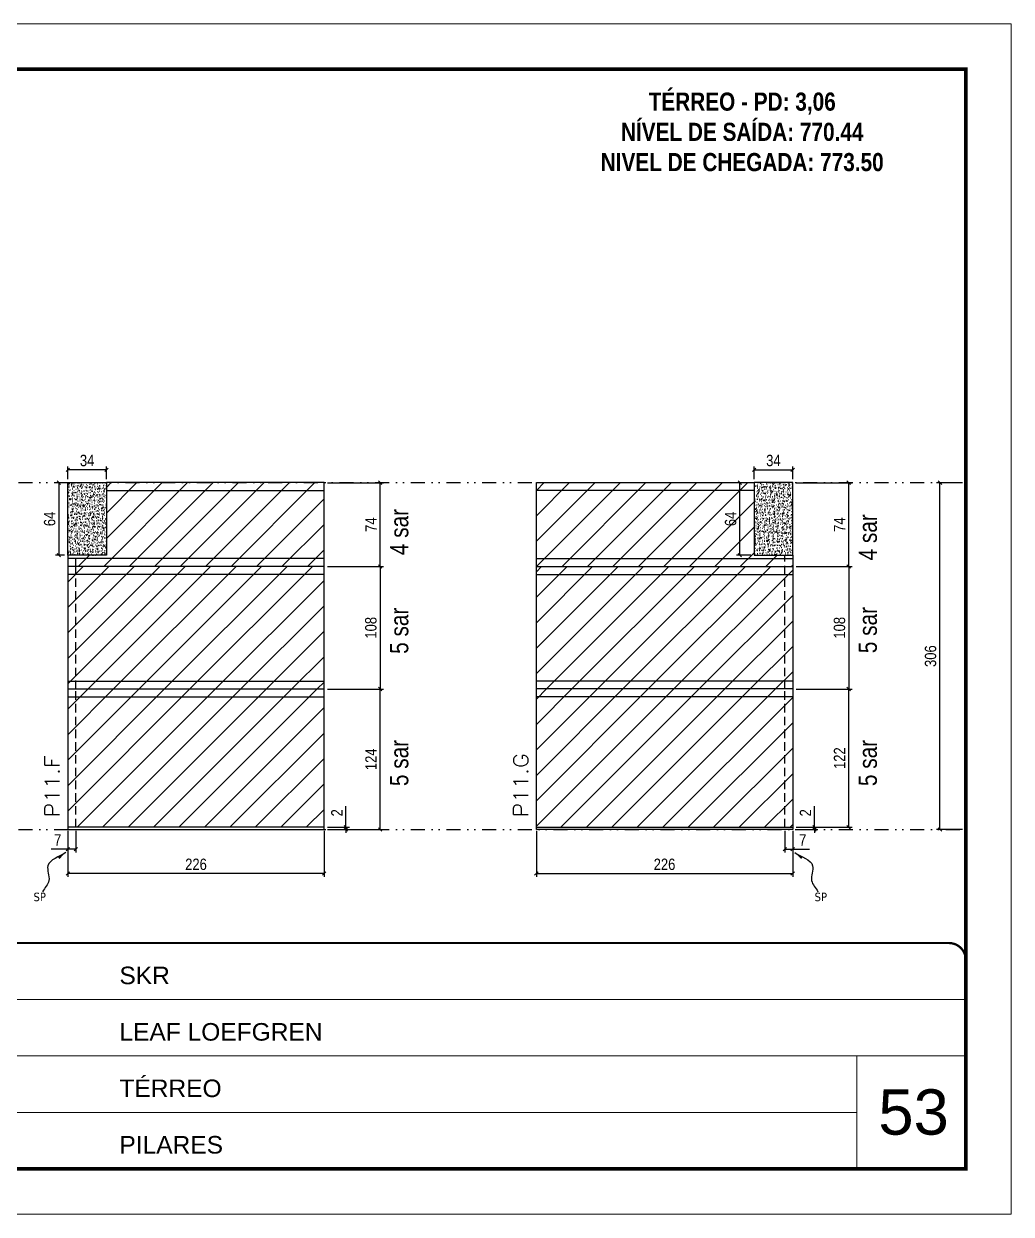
# Model space of a CAD drawing. Extents: x 14400 to 27878, y -21631 to 6985.
# Drawn here: x 15028 to 15898, y -8997 to -7947 of the extents above; entities that cross this region are included whole.
import ezdxf

# ---------------------------------------------------------------- set-up
doc = ezdxf.new("R2010")
doc.units = 0
for name, pattern in [('CONTINUO', [0]), ('DASHED', [0.75, 0.5, -0.25]), ('DIVIDE2', [0.625, 0.25, -0.125, 0, -0.125, 0, -0.125]), ('HIDDEN', [0.375, 0.25, -0.125])]:
    doc.linetypes.add(name, pattern=pattern)
for name, color, linetype, lineweight in [('CARIMBO', 255, 'Continuous', 9), ('Folhas', 255, 'Continuous', 9), ('Hachura', 251, 'Continuous', 9), ('SARRAFO DE PRESSAO', 251, 'DASHED', 9), ('Texto Seção', 7, 'Continuous', 15)]:
    doc.layers.add(name, color=color, linetype=linetype, lineweight=lineweight)
for name, color, linetype in [('COTA', 241, 'Continuous'), ('NOMENCLATURA', 7, 'Continuous'), ('Nível', 160, 'Continuous'), ('Painéis', 200, 'Continuous'), ('SARR_2.2x7', 40, 'Continuous'), ('Sarrafo de Pressão', 42, 'HIDDEN'), ('texto', 7, 'Continuous')]:
    doc.layers.add(name, color=color, linetype=linetype)
doc.styles.add('ARIAL', font='arial.ttf')
doc.styles.add('ARIAL_NARROW', font='ARIALN.TTF', dxfattribs={"height": 0.2})
doc.styles.add('COTA TECNICA', font='techl___.ttf', dxfattribs={"height": 10})
doc.styles.add('COTA TECNICA-50', font='techl___.ttf', dxfattribs={"height": 10})
doc.styles.add('REGUA-120', font='ROMANS.shx', dxfattribs={"height": 15})
doc.styles.add('ROMANC', font='techb___.ttf', dxfattribs={"height": 2.5})
doc.styles.get("Standard").update_dxf_attribs({"font": 'arial.ttf'})
doc.dimstyles.new('COTA PAINEL-50', dxfattribs={"dimtxt": 10, "dimasz": 3, "dimexe": 3, "dimexo": 3, "dimgap": 3, "dimtad": 1, "dimdec": 1, "dimzin": 12, "dimdsep": 46, "dimtxsty": 'COTA TECNICA-50', "dimblk1": 'OBLIQUE', "dimblk2": 'OBLIQUE', "dimsah": 1, "dimcen": 0.9, "dimclrd": 4, "dimclre": 4, "dimclrt": 240, "dimadec": 1, "dimazin": 3, "dimtfac": 1, "dimtdec": 1, "dimtmove": 0, "dimatfit": 3, "dimfxl": 1, "dimtolj": 1, "dimtzin": 12, "dimarcsym": 0})
doc.dimstyles.new('PAINEL', dxfattribs={"dimtxt": 10, "dimasz": 3, "dimexe": 3, "dimexo": 3, "dimgap": 3, "dimtad": 1, "dimdec": 1, "dimzin": 12, "dimdsep": 46, "dimtxsty": 'COTA TECNICA', "dimblk1": 'OBLIQUE', "dimblk2": 'OBLIQUE', "dimsah": 1, "dimcen": 0.9, "dimclrd": 4, "dimclre": 4, "dimclrt": 240, "dimadec": 1, "dimazin": 3, "dimtfac": 1, "dimtdec": 1, "dimtmove": 0, "dimatfit": 3, "dimfxl": 1, "dimtolj": 1, "dimtzin": 12, "dimarcsym": 0})
doc.dimstyles.get("Standard").update_dxf_attribs({"dimtxt": 0.18, "dimasz": 0.18, "dimexe": 0.18, "dimexo": 0.0625, "dimgap": 0.09, "dimtad": 0, "dimtih": 1, "dimtoh": 1, "dimdec": 4, "dimzin": 0, "dimdsep": 46, "dimtxsty": 'Standard', "dimcen": 0.09, "dimadec": 0, "dimazin": 0, "dimtfac": 1, "dimtdec": 4, "dimtofl": 0, "dimtmove": 0, "dimatfit": 3, "dimfxl": 1, "dimtolj": 1, "dimtzin": 0, "dimarcsym": 0})
pattern_1 = [(45, (0, -18), (-11.22532, 11.22532), [])]

# ---------------------------------------------------------------- blocks, each defined once
blk = doc.blocks.new('9999999999')
at = {"color": 30, "linetype": 'CONTINUO'}
for p, q in [((98564.6, 34379.6), (99584, 34379.6)), ((98564.6, 34329.8), (99488, 34329.8)), ((99584, 34329.8), (99488, 34329.8)), ((99488, 34329.8), (99488, 34230.2)), ((98564.6, 34280), (99488, 34280))]:
    blk.add_line(p, q, dxfattribs=at)
at = {"color": 30, "linetype": 'CONTINUO', "const_width": 2}
blk.add_lwpolyline([(99584, 34230.2), (99584, 34414.4, 0.414214), (99569, 34429.4), (98229, 34429.4, 0.414214), (98214, 34414.4), (98214, 34245.2, 0.414214), (98229, 34230.2), (99584, 34230.2)], format="xyb", dxfattribs=at)
at = {"layer": 'Folhas'}
blk.add_lwpolyline([(98139, 34190.2), (99624, 34190.2), (99624, 35240.2), (98139, 35240.2)], close=True, dxfattribs=at)
at = {"layer": 'Folhas', "color": 30, "const_width": 3}
blk.add_lwpolyline([(98214, 34230.2), (99584, 34230.2), (99584, 35200.2), (98214, 35200.2)], close=True, dxfattribs=at)
at = {"color": 7, "linetype": 'Continuous', "ltscale": 5, "style": 'ARIAL'}
for s, height, p in [('SKR', 15.48, (98837.7, 34393.1)), ('LEAF LOEFGREN', 15.483, (98837.7, 34343.3)), ('TÉRREO', 15.48, (98837.7, 34293.5)), ('PILARES', 15.48, (98837.7, 34243.7))]:
    blk.add_text(s, height=height, dxfattribs=at).set_placement(p)
blk = doc.blocks.new('_Oblique')
at = {"color": 0, "linetype": 'ByBlock', "lineweight": -2}
blk.add_line((-0.5, -0.5), (0.5, 0.5), dxfattribs=at)
blk = doc.blocks.new('*D1557')
at = {"layer": 'COTA', "color": 4, "lineweight": -2, "transparency": 16777216}
for p, q in [((15066.7, -8658.5), (15066.7, -8699.3)), ((15292.7, -8658.5), (15292.7, -8699.3)), ((15292.7, -8696.3), (15066.7, -8696.3))]:
    blk.add_line(p, q, dxfattribs=at)
at = {"layer": 'Defpoints', "color": 0, "transparency": 16777216}
for p in [(15066.7, -8655.5), (15292.7, -8655.5), (15066.7, -8696.3)]:
    blk.add_point(p, dxfattribs=at)
at = {"layer": 'COTA', "color": 4, "lineweight": -2, "transparency": 16777216, "xscale": 3, "yscale": 3, "zscale": 3, "rotation": 180}
blk.add_blockref('_Oblique', (15066.7, -8696.3), dxfattribs=at)
at = {"layer": 'COTA', "color": 4, "lineweight": -2, "transparency": 16777216, "xscale": 3, "yscale": 3, "zscale": 3}
blk.add_blockref('_Oblique', (15292.7, -8696.3), dxfattribs=at)
at = {"layer": 'COTA', "color": 240, "transparency": 16777216, "insert": (15179.7, -8688.2), "char_height": 10, "attachment_point": 5, "style": 'COTA TECNICA'}
blk.add_mtext('\\A1;226', dxfattribs=at)
blk = doc.blocks.new('*D1558')
at = {"layer": 'COTA', "color": 4, "lineweight": -2, "transparency": 16777216}
for p, q in [((15066.7, -8660.5), (15066.7, -8677.7)), ((15073.7, -8658.5), (15073.7, -8677.7)), ((15066.7, -8674.7), (15051.9, -8674.7)), ((15073.7, -8674.7), (15066.7, -8674.7))]:
    blk.add_line(p, q, dxfattribs=at)
at = {"layer": 'Defpoints', "color": 0, "transparency": 16777216}
for p in [(15066.7, -8657.5), (15073.7, -8655.5), (15066.7, -8674.7)]:
    blk.add_point(p, dxfattribs=at)
at = {"layer": 'COTA', "color": 4, "lineweight": -2, "transparency": 16777216, "xscale": 3, "yscale": 3, "zscale": 3, "rotation": 180}
blk.add_blockref('_Oblique', (15066.7, -8674.7), dxfattribs=at)
at = {"layer": 'COTA', "color": 4, "lineweight": -2, "transparency": 16777216, "xscale": 3, "yscale": 3, "zscale": 3}
blk.add_blockref('_Oblique', (15073.7, -8674.7), dxfattribs=at)
at = {"layer": 'COTA', "color": 240, "transparency": 16777216, "insert": (15057.8, -8666.6), "char_height": 10, "attachment_point": 5, "style": 'COTA TECNICA-50'}
blk.add_mtext('\\A1;7', dxfattribs=at)
blk = doc.blocks.new('*D1559')
at = {"layer": 'COTA', "color": 4, "lineweight": -2, "transparency": 16777216}
for p, q in [((15311.9, -8655.5), (15311.9, -8636.7)), ((15295.7, -8655.5), (15314.9, -8655.5)), ((15295.7, -8657.5), (15314.9, -8657.5)), ((15311.9, -8657.5), (15311.9, -8655.5)), ((15311.9, -8657.5), (15311.9, -8660.5))]:
    blk.add_line(p, q, dxfattribs=at)
at = {"layer": 'Defpoints', "color": 0, "transparency": 16777216}
for p in [(15292.7, -8655.5), (15292.7, -8657.5), (15311.9, -8657.5)]:
    blk.add_point(p, dxfattribs=at)
at = {"layer": 'COTA', "color": 4, "lineweight": -2, "transparency": 16777216, "xscale": 3, "yscale": 3, "zscale": 3}
for p, rotation in [((15311.9, -8655.5), 270), ((15311.9, -8657.5), 90)]:
    blk.add_blockref('_Oblique', p, dxfattribs=dict(at, rotation=rotation))
at = {"layer": 'COTA', "color": 240, "transparency": 16777216, "insert": (15303.9, -8642.7), "char_height": 10, "attachment_point": 5, "rotation": 90, "style": 'COTA TECNICA-50'}
blk.add_mtext('\\A1;2', dxfattribs=at)
blk = doc.blocks.new('*D1539')
at = {"layer": 'COTA', "color": 4, "linetype": 'ByBlock', "lineweight": -2, "transparency": 16777216}
for p, q in [((15295.7, -8533.5), (15345, -8533.5)), ((15342, -8657.5), (15342, -8533.5)), ((15295.7, -8657.5), (15345, -8657.5))]:
    blk.add_line(p, q, dxfattribs=at)
at = {"layer": 'Defpoints', "color": 0, "linetype": 'ByBlock', "transparency": 16777216}
for p in [(15292.7, -8533.5), (15342, -8533.5), (15292.7, -8657.5)]:
    blk.add_point(p, dxfattribs=at)
at = {"layer": 'COTA', "color": 4, "linetype": 'ByBlock', "lineweight": -2, "transparency": 16777216, "xscale": 3, "yscale": 3, "zscale": 3}
for p, rotation in [((15342, -8533.5), 90), ((15342, -8657.5), 270)]:
    blk.add_blockref('_Oblique', p, dxfattribs=dict(at, rotation=rotation))
at = {"layer": 'COTA', "color": 240, "linetype": 'ByBlock', "transparency": 16777216, "insert": (15334, -8595.5), "char_height": 10, "attachment_point": 5, "rotation": 90, "style": 'COTA TECNICA'}
blk.add_mtext('\\A1;124', dxfattribs=at)
blk = doc.blocks.new('*D1540')
at = {"layer": 'COTA', "color": 4, "linetype": 'ByBlock', "lineweight": -2, "transparency": 16777216}
for p, q in [((15295.7, -8533.5), (15345, -8533.5)), ((15342, -8657.5), (15342, -8533.5)), ((15295.7, -8657.5), (15345, -8657.5))]:
    blk.add_line(p, q, dxfattribs=at)
at = {"layer": 'Defpoints', "color": 0, "linetype": 'ByBlock', "transparency": 16777216}
for p in [(15292.7, -8533.5), (15342, -8533.5), (15292.7, -8657.5)]:
    blk.add_point(p, dxfattribs=at)
at = {"layer": 'COTA', "color": 4, "linetype": 'ByBlock', "lineweight": -2, "transparency": 16777216, "xscale": 3, "yscale": 3, "zscale": 3}
for p, rotation in [((15342, -8533.5), 90), ((15342, -8657.5), 270)]:
    blk.add_blockref('_Oblique', p, dxfattribs=dict(at, rotation=rotation))
at = {"layer": 'COTA', "color": 240, "linetype": 'ByBlock', "transparency": 16777216, "insert": (15334, -8595.5), "char_height": 10, "attachment_point": 5, "rotation": 90, "style": 'COTA TECNICA'}
blk.add_mtext('\\A1;124', dxfattribs=at)
blk = doc.blocks.new('*D1549')
at = {"layer": 'COTA', "color": 4, "lineweight": -2, "transparency": 16777216}
for p, q in [((15063.7, -8351.5), (15055.8, -8351.5)), ((15058.8, -8351.5), (15058.8, -8415.5)), ((15063.7, -8415.5), (15055.8, -8415.5))]:
    blk.add_line(p, q, dxfattribs=at)
at = {"layer": 'Defpoints', "color": 0, "transparency": 16777216}
for p in [(15066.7, -8351.5), (15058.8, -8415.5), (15066.7, -8415.5)]:
    blk.add_point(p, dxfattribs=at)
at = {"layer": 'COTA', "color": 4, "lineweight": -2, "transparency": 16777216, "xscale": 3, "yscale": 3, "zscale": 3}
for p, rotation in [((15058.8, -8351.5), 90), ((15058.8, -8415.5), 270)]:
    blk.add_blockref('_Oblique', p, dxfattribs=dict(at, rotation=rotation))
at = {"layer": 'COTA', "color": 240, "transparency": 16777216, "insert": (15050.7, -8383.5), "char_height": 10, "attachment_point": 5, "rotation": 90, "style": 'COTA TECNICA'}
blk.add_mtext('\\A1;64', dxfattribs=at)
blk = doc.blocks.new('*D1550')
at = {"layer": 'COTA', "color": 4, "lineweight": -2, "transparency": 16777216}
for p, q in [((15066.7, -8348.5), (15066.7, -8337.2)), ((15100.7, -8340.2), (15066.7, -8340.2)), ((15100.7, -8348.5), (15100.7, -8337.2))]:
    blk.add_line(p, q, dxfattribs=at)
at = {"layer": 'Defpoints', "color": 0, "transparency": 16777216}
for p in [(15066.7, -8340.2), (15066.7, -8351.5), (15100.7, -8351.5)]:
    blk.add_point(p, dxfattribs=at)
at = {"layer": 'COTA', "color": 4, "lineweight": -2, "transparency": 16777216, "xscale": 3, "yscale": 3, "zscale": 3, "rotation": 180}
blk.add_blockref('_Oblique', (15066.7, -8340.2), dxfattribs=at)
at = {"layer": 'COTA', "color": 4, "lineweight": -2, "transparency": 16777216, "xscale": 3, "yscale": 3, "zscale": 3}
blk.add_blockref('_Oblique', (15100.7, -8340.2), dxfattribs=at)
at = {"layer": 'COTA', "color": 240, "transparency": 16777216, "insert": (15083.7, -8332), "char_height": 10, "attachment_point": 5, "style": 'COTA TECNICA'}
blk.add_mtext('\\A1;34', dxfattribs=at)
blk = doc.blocks.new('*D1551')
at = {"layer": 'COTA', "color": 4, "lineweight": -2, "transparency": 16777216}
for p, q in [((15479.8, -8658.5), (15479.8, -8699.3)), ((15705.8, -8658.5), (15705.8, -8699.3)), ((15479.8, -8696.3), (15705.8, -8696.3))]:
    blk.add_line(p, q, dxfattribs=at)
at = {"layer": 'Defpoints', "color": 0, "transparency": 16777216}
for p in [(15479.8, -8655.5), (15705.8, -8655.5), (15705.8, -8696.3)]:
    blk.add_point(p, dxfattribs=at)
at = {"layer": 'COTA', "color": 4, "lineweight": -2, "transparency": 16777216, "xscale": 3, "yscale": 3, "zscale": 3, "rotation": 180}
blk.add_blockref('_Oblique', (15479.8, -8696.3), dxfattribs=at)
at = {"layer": 'COTA', "color": 4, "lineweight": -2, "transparency": 16777216, "xscale": 3, "yscale": 3, "zscale": 3}
blk.add_blockref('_Oblique', (15705.8, -8696.3), dxfattribs=at)
at = {"layer": 'COTA', "color": 240, "transparency": 16777216, "insert": (15592.8, -8688.2), "char_height": 10, "attachment_point": 5, "style": 'COTA TECNICA'}
blk.add_mtext('\\A1;226', dxfattribs=at)
blk = doc.blocks.new('*D1552')
at = {"layer": 'COTA', "color": 4, "lineweight": -2, "transparency": 16777216}
for p, q in [((15698.8, -8658.5), (15698.8, -8677.7)), ((15705.8, -8660.5), (15705.8, -8677.7)), ((15698.8, -8674.7), (15705.8, -8674.7)), ((15705.8, -8674.7), (15720.5, -8674.7))]:
    blk.add_line(p, q, dxfattribs=at)
at = {"layer": 'Defpoints', "color": 0, "transparency": 16777216}
for p in [(15698.8, -8655.5), (15705.8, -8657.5), (15705.8, -8674.7)]:
    blk.add_point(p, dxfattribs=at)
at = {"layer": 'COTA', "color": 4, "lineweight": -2, "transparency": 16777216, "xscale": 3, "yscale": 3, "zscale": 3, "rotation": 180}
blk.add_blockref('_Oblique', (15698.8, -8674.7), dxfattribs=at)
at = {"layer": 'COTA', "color": 4, "lineweight": -2, "transparency": 16777216, "xscale": 3, "yscale": 3, "zscale": 3}
blk.add_blockref('_Oblique', (15705.8, -8674.7), dxfattribs=at)
at = {"layer": 'COTA', "color": 240, "transparency": 16777216, "insert": (15714.7, -8666.6), "char_height": 10, "attachment_point": 5, "style": 'COTA TECNICA-50'}
blk.add_mtext('\\A1;7', dxfattribs=at)
blk = doc.blocks.new('*D1553')
at = {"layer": 'COTA', "color": 4, "lineweight": -2, "transparency": 16777216}
for p, q in [((15725.1, -8655.5), (15725.1, -8636.7)), ((15708.8, -8655.5), (15728.1, -8655.5)), ((15708.8, -8657.5), (15728.1, -8657.5)), ((15725.1, -8657.5), (15725.1, -8655.5)), ((15725.1, -8657.5), (15725.1, -8660.5))]:
    blk.add_line(p, q, dxfattribs=at)
at = {"layer": 'Defpoints', "color": 0, "transparency": 16777216}
for p in [(15705.8, -8655.5), (15705.8, -8657.5), (15725.1, -8657.5)]:
    blk.add_point(p, dxfattribs=at)
at = {"layer": 'COTA', "color": 4, "lineweight": -2, "transparency": 16777216, "xscale": 3, "yscale": 3, "zscale": 3}
for p, rotation in [((15725.1, -8655.5), 270), ((15725.1, -8657.5), 90)]:
    blk.add_blockref('_Oblique', p, dxfattribs=dict(at, rotation=rotation))
at = {"layer": 'COTA', "color": 240, "transparency": 16777216, "insert": (15717.1, -8642.7), "char_height": 10, "attachment_point": 5, "rotation": 90, "style": 'COTA TECNICA-50'}
blk.add_mtext('\\A1;2', dxfattribs=at)
blk = doc.blocks.new('*D1554')
at = {"layer": 'COTA', "color": 4, "lineweight": -2, "transparency": 16777216}
for p, q in [((15671.8, -8348.5), (15671.8, -8337.2)), ((15671.8, -8340.2), (15705.8, -8340.2)), ((15705.8, -8348.5), (15705.8, -8337.2))]:
    blk.add_line(p, q, dxfattribs=at)
at = {"layer": 'Defpoints', "color": 0, "transparency": 16777216}
for p in [(15705.8, -8340.2), (15671.8, -8351.5), (15705.8, -8351.5)]:
    blk.add_point(p, dxfattribs=at)
at = {"layer": 'COTA', "color": 4, "lineweight": -2, "transparency": 16777216, "xscale": 3, "yscale": 3, "zscale": 3, "rotation": 180}
blk.add_blockref('_Oblique', (15671.8, -8340.2), dxfattribs=at)
at = {"layer": 'COTA', "color": 4, "lineweight": -2, "transparency": 16777216, "xscale": 3, "yscale": 3, "zscale": 3}
blk.add_blockref('_Oblique', (15705.8, -8340.2), dxfattribs=at)
at = {"layer": 'COTA', "color": 240, "transparency": 16777216, "insert": (15688.8, -8332), "char_height": 10, "attachment_point": 5, "style": 'COTA TECNICA'}
blk.add_mtext('\\A1;34', dxfattribs=at)
blk = doc.blocks.new('*D1555')
at = {"layer": 'COTA', "color": 4, "lineweight": -2, "transparency": 16777216}
for p, q in [((15708.8, -8533.5), (15758.2, -8533.5)), ((15755.2, -8655.5), (15755.2, -8533.5)), ((15708.8, -8655.5), (15758.2, -8655.5))]:
    blk.add_line(p, q, dxfattribs=at)
at = {"layer": 'Defpoints', "color": 0, "transparency": 16777216}
for p in [(15705.8, -8533.5), (15755.2, -8533.5), (15705.8, -8655.5)]:
    blk.add_point(p, dxfattribs=at)
at = {"layer": 'COTA', "color": 4, "lineweight": -2, "transparency": 16777216, "xscale": 3, "yscale": 3, "zscale": 3}
for p, rotation in [((15755.2, -8533.5), 90), ((15755.2, -8655.5), 270)]:
    blk.add_blockref('_Oblique', p, dxfattribs=dict(at, rotation=rotation))
at = {"layer": 'COTA', "color": 240, "transparency": 16777216, "insert": (15747.1, -8594.5), "char_height": 10, "attachment_point": 5, "rotation": 90, "style": 'COTA TECNICA'}
blk.add_mtext('\\A1;122', dxfattribs=at)
blk = doc.blocks.new('*D1556')
at = {"layer": 'COTA', "color": 4, "lineweight": -2, "transparency": 16777216}
for p, q in [((15668.8, -8351.5), (15656.3, -8351.5)), ((15659.3, -8415.5), (15659.3, -8351.5)), ((15668.8, -8415.5), (15656.3, -8415.5))]:
    blk.add_line(p, q, dxfattribs=at)
at = {"layer": 'Defpoints', "color": 0, "transparency": 16777216}
for p in [(15659.3, -8351.5), (15671.8, -8351.5), (15671.8, -8415.5)]:
    blk.add_point(p, dxfattribs=at)
at = {"layer": 'COTA', "color": 4, "lineweight": -2, "transparency": 16777216, "xscale": 3, "yscale": 3, "zscale": 3}
for p, rotation in [((15659.3, -8351.5), 90), ((15659.3, -8415.5), 270)]:
    blk.add_blockref('_Oblique', p, dxfattribs=dict(at, rotation=rotation))
at = {"layer": 'COTA', "color": 240, "transparency": 16777216, "insert": (15651.1, -8383.5), "char_height": 10, "attachment_point": 5, "rotation": 90, "style": 'COTA TECNICA'}
blk.add_mtext('\\A1;64', dxfattribs=at)
blk = doc.blocks.new('*D1562')
at = {"layer": 'COTA', "color": 4, "lineweight": -2, "transparency": 16777216}
for p, q in [((15708.8, -8351.5), (15758.2, -8351.5)), ((15755.2, -8425.5), (15755.2, -8351.5)), ((15708.8, -8425.5), (15758.2, -8425.5))]:
    blk.add_line(p, q, dxfattribs=at)
at = {"layer": 'Defpoints', "color": 0, "transparency": 16777216}
for p in [(15705.8, -8351.5), (15755.2, -8351.5), (15705.8, -8425.5)]:
    blk.add_point(p, dxfattribs=at)
at = {"layer": 'COTA', "color": 4, "lineweight": -2, "transparency": 16777216, "xscale": 3, "yscale": 3, "zscale": 3}
for p, rotation in [((15755.2, -8351.5), 90), ((15755.2, -8425.5), 270)]:
    blk.add_blockref('_Oblique', p, dxfattribs=dict(at, rotation=rotation))
at = {"layer": 'COTA', "color": 240, "transparency": 16777216, "insert": (15747.1, -8388.5), "char_height": 10, "attachment_point": 5, "rotation": 90, "style": 'COTA TECNICA'}
blk.add_mtext('\\A1;74', dxfattribs=at)
blk = doc.blocks.new('*D1563')
at = {"layer": 'COTA', "color": 4, "lineweight": -2, "transparency": 16777216}
for p, q in [((15295.7, -8351.5), (15345, -8351.5)), ((15342, -8425.5), (15342, -8351.5)), ((15295.7, -8425.5), (15345, -8425.5))]:
    blk.add_line(p, q, dxfattribs=at)
at = {"layer": 'Defpoints', "color": 0, "transparency": 16777216}
for p in [(15292.7, -8351.5), (15342, -8351.5), (15292.7, -8425.5)]:
    blk.add_point(p, dxfattribs=at)
at = {"layer": 'COTA', "color": 4, "lineweight": -2, "transparency": 16777216, "xscale": 3, "yscale": 3, "zscale": 3}
for p, rotation in [((15342, -8351.5), 90), ((15342, -8425.5), 270)]:
    blk.add_blockref('_Oblique', p, dxfattribs=dict(at, rotation=rotation))
at = {"layer": 'COTA', "color": 240, "transparency": 16777216, "insert": (15334, -8388.5), "char_height": 10, "attachment_point": 5, "rotation": 90, "style": 'COTA TECNICA'}
blk.add_mtext('\\A1;74', dxfattribs=at)
blk = doc.blocks.new('*D1568')
at = {"layer": 'COTA', "color": 4, "lineweight": -2, "transparency": 16777216}
for p, q in [((15295.7, -8425.5), (15345, -8425.5)), ((15342, -8425.5), (15342, -8533.5)), ((15295.7, -8533.5), (15345, -8533.5))]:
    blk.add_line(p, q, dxfattribs=at)
at = {"layer": 'Defpoints', "color": 0, "transparency": 16777216}
for p in [(15292.7, -8425.5), (15292.7, -8533.5), (15342, -8533.5)]:
    blk.add_point(p, dxfattribs=at)
at = {"layer": 'COTA', "color": 4, "lineweight": -2, "transparency": 16777216, "xscale": 3, "yscale": 3, "zscale": 3}
for p, rotation in [((15342, -8425.5), 90), ((15342, -8533.5), 270)]:
    blk.add_blockref('_Oblique', p, dxfattribs=dict(at, rotation=rotation))
at = {"layer": 'COTA', "color": 240, "transparency": 16777216, "insert": (15333.9, -8479.5), "char_height": 10, "attachment_point": 5, "rotation": 90, "style": 'COTA TECNICA'}
blk.add_mtext('\\A1;108', dxfattribs=at)
blk = doc.blocks.new('*D1569')
at = {"layer": 'COTA', "color": 4, "lineweight": -2, "transparency": 16777216}
for p, q in [((15708.8, -8425.5), (15758.2, -8425.5)), ((15755.2, -8425.5), (15755.2, -8533.5)), ((15708.8, -8533.5), (15758.2, -8533.5))]:
    blk.add_line(p, q, dxfattribs=at)
at = {"layer": 'Defpoints', "color": 0, "transparency": 16777216}
for p in [(15705.8, -8425.5), (15705.8, -8533.5), (15755.2, -8533.5)]:
    blk.add_point(p, dxfattribs=at)
at = {"layer": 'COTA', "color": 4, "lineweight": -2, "transparency": 16777216, "xscale": 3, "yscale": 3, "zscale": 3}
for p, rotation in [((15755.2, -8425.5), 90), ((15755.2, -8533.5), 270)]:
    blk.add_blockref('_Oblique', p, dxfattribs=dict(at, rotation=rotation))
at = {"layer": 'COTA', "color": 240, "transparency": 16777216, "insert": (15747.1, -8479.5), "char_height": 10, "attachment_point": 5, "rotation": 90, "style": 'COTA TECNICA'}
blk.add_mtext('\\A1;108', dxfattribs=at)
blk = doc.blocks.new('*D2378')
at = {"layer": 'COTA', "color": 4, "lineweight": -2, "transparency": 16777216}
for p, q in [((15855.5, -8351.5), (15832.7, -8351.5)), ((15835.7, -8657.5), (15835.7, -8351.5)), ((15855.5, -8657.5), (15832.7, -8657.5))]:
    blk.add_line(p, q, dxfattribs=at)
at = {"layer": 'Defpoints', "color": 0, "transparency": 16777216}
for p in [(15835.7, -8351.5), (15858.5, -8351.5), (15858.5, -8657.5)]:
    blk.add_point(p, dxfattribs=at)
at = {"layer": 'COTA', "color": 4, "lineweight": -2, "transparency": 16777216, "xscale": 3, "yscale": 3, "zscale": 3}
for p, rotation in [((15835.7, -8351.5), 90), ((15835.7, -8657.5), 270)]:
    blk.add_blockref('_Oblique', p, dxfattribs=dict(at, rotation=rotation))
at = {"layer": 'COTA', "color": 240, "transparency": 16777216, "insert": (15827.4, -8504.5), "char_height": 10, "attachment_point": 5, "rotation": 90, "style": 'COTA TECNICA'}
blk.add_mtext('\\A1;306', dxfattribs=at)

msp = doc.modelspace()

# ---------------------------------------------------------------- hatches: boundary and pattern name
at = {"layer": 'COTA'}
h = msp.add_hatch(dxfattribs=at)
h.set_pattern_fill('AR-CONC', color=256, scale=0.03)
h.set_pattern_definition([(50, (-4360.7104, -8070.0258), (5.4655401, -0.4781726), [0.5715, -6.2865]), (355, (-4360.7104, -8070.026), (-1.0573026, 5.7317054), [0.4572, -5.0292175]), (100.451445, (-4360.255, -8070.0656), (4.4082374, 5.2535326), [0.4857003, -5.3427073]), (46.1842, (-4360.7104, -8068.502), (8.1323712, -1.2612698), [0.85725, -9.42975]), (96.635558, (-4360.033, -8068.607), (7.122124, 7.4227837), [0.7285507, -8.0140682]), (351.18415, (-4360.71, -8068.502), (7.122124, 7.4227837), [0.685799, -7.543792]), (21, (-4359.9484, -8068.8828), (4.5484317, -3.0679559), [0.5715, -6.2865]), (326, (-4359.9484, -8068.883), (1.8540609, 5.525639), [0.4572, -5.0292]), (71.451445, (-4359.5693, -8069.1384), (6.4024926, 2.457683), [0.4857003, -5.3426981]), (37.5, (-4360.7104, -8070.0258), (0.0926581, 2.53665117), [0, -4.96824, 0, -5.1054, 0, -5.04825]), (7.5, (-4360.7104, -8070.0258), (2.00458988, 3.00541724), [0, -2.91084, 0, -4.85394, 0, -1.92405]), (327.5, (-4362.4096, -8070.0258), (4.06771786, -0.17186232), [0, -1.905, 0, -5.9436, 0, -7.8867]), (317.5, (-4363.1716, -8070.0258), (4.44387544, 0.7627947), [0, -2.4765, 0, -3.94716, 0, -5.6007])])
h.paths.add_polyline_path([(15100.66, -8351.47), (15066.66, -8351.47), (15066.66, -8415.47), (15100.66, -8415.47)])
h = msp.add_hatch(dxfattribs=at)
h.set_pattern_fill('AR-CONC', color=256, scale=0.03)
h.set_pattern_definition([(50, (-3951.5596, -8070.0258), (5.4655401, -0.4781726), [0.5715, -6.2865]), (355, (-3951.5596, -8070.026), (-1.0573026, 5.7317054), [0.4572, -5.0292175]), (100.451445, (-3951.104, -8070.0656), (4.4082374, 5.2535326), [0.4857003, -5.3427073]), (46.1842, (-3951.5596, -8068.502), (8.1323712, -1.2612698), [0.85725, -9.42975]), (96.635558, (-3950.882, -8068.607), (7.122124, 7.4227837), [0.7285507, -8.0140682]), (351.18415, (-3951.5596, -8068.502), (7.122124, 7.4227837), [0.685799, -7.543792]), (21, (-3950.7976, -8068.8828), (4.5484317, -3.0679559), [0.5715, -6.2865]), (326, (-3950.7976, -8068.883), (1.8540609, 5.525639), [0.4572, -5.0292]), (71.451445, (-3950.4185, -8069.1384), (6.4024926, 2.457683), [0.4857003, -5.3426981]), (37.5, (-3951.5596, -8070.0258), (0.0926581, 2.53665117), [0, -4.96824, 0, -5.1054, 0, -5.04825]), (7.5, (-3951.5596, -8070.0258), (2.00458988, 3.00541724), [0, -2.91084, 0, -4.85394, 0, -1.92405]), (327.5, (-3953.2588, -8070.0258), (4.06771786, -0.17186232), [0, -1.905, 0, -5.9436, 0, -7.8867]), (317.5, (-3954.021, -8070.0258), (4.44387544, 0.7627947), [0, -2.4765, 0, -3.94716, 0, -5.6007])])
h.paths.add_polyline_path([(15671.81, -8415.47), (15705.81, -8415.47), (15705.81, -8351.47), (15671.81, -8351.47)])
at = {"layer": 'Hachura'}
h = msp.add_hatch(dxfattribs=at)
h.set_pattern_fill('ANSI31', color=256, scale=5)
h.set_pattern_definition(pattern_1)
h.paths.add_polyline_path([(15066.66, -8425.47), (15292.66, -8425.47), (15292.66, -8351.47), (15100.66, -8351.47), (15100.66, -8415.47), (15066.66, -8415.47)])
h = msp.add_hatch(dxfattribs=at)
h.set_pattern_fill('ANSI31', color=256, scale=5)
h.set_pattern_definition(pattern_1)
h.paths.add_polyline_path([(15705.81, -8425.47), (15705.81, -8415.47), (15671.81, -8415.47), (15671.81, -8351.47), (15479.81, -8351.47), (15479.81, -8425.47)])
h = msp.add_hatch(dxfattribs=at)
h.set_pattern_fill('ANSI31', color=256, scale=5)
h.paths.add_polyline_path([(14711.01, -8367.47), (14589.01, -8367.47), (14589.01, -8455.47), (14711.01, -8455.47)])
h.paths.add_polyline_path([(14849.01, -8367.47), (14711.01, -8367.47), (14711.01, -8455.47), (14849.01, -8455.47)])
h.paths.add_polyline_path([(15292.66, -8425.47), (15066.66, -8425.47), (15066.66, -8533.47), (15292.66, -8533.47)])
h.paths.add_polyline_path([(15705.81, -8425.47), (15479.81, -8425.47), (15479.81, -8533.47), (15705.81, -8533.47)])
h = msp.add_hatch(dxfattribs=at)
h.set_pattern_fill('ANSI31', color=256, scale=5)
h.paths.add_polyline_path([(15066.66, -8655.47), (15292.66, -8655.47), (15292.66, -8533.47), (15066.66, -8533.47)])
h = msp.add_hatch(dxfattribs=at)
h.set_pattern_fill('ANSI31', color=256, scale=5)
h.paths.add_polyline_path([(15705.81, -8655.47), (15705.81, -8533.47), (15479.81, -8533.47), (15479.81, -8655.47)])

# ---------------------------------------------------------------- linework, layer by layer
at = {"layer": 'COTA'}
for p, q in [((15066.66, -8415.47), (15066.66, -8351.47)), ((15066.66, -8351.47), (15100.66, -8351.47)), ((15705.81, -8351.47), (15671.81, -8351.47)), ((15705.81, -8415.47), (15705.81, -8351.47))]:
    msp.add_line(p, q, dxfattribs=at)
at = {"layer": 'Nível', "color": 4, "linetype": 'DIVIDE2', "ltscale": 50}
for p, q in [((14488.47, -8351.47), (15858.47, -8351.47)), ((14488.47, -8657.47), (15858.47, -8657.47))]:
    msp.add_line(p, q, dxfattribs=at)
at = {"layer": 'Painéis'}
for p, q in [((15292.66, -8351.47), (15100.66, -8351.47)), ((15100.66, -8351.47), (15100.66, -8415.47)), ((15292.66, -8655.47), (15292.66, -8351.47)), ((15479.81, -8655.47), (15479.81, -8351.47)), ((15479.81, -8351.47), (15671.81, -8351.47)), ((15671.81, -8351.47), (15671.81, -8415.47)), ((15066.66, -8415.47), (15066.66, -8655.47)), ((15100.66, -8415.47), (15066.66, -8415.47)), ((15671.81, -8415.47), (15705.81, -8415.47)), ((15705.81, -8415.47), (15705.81, -8655.47)), ((15292.66, -8425.47), (15066.66, -8425.47)), ((15479.81, -8425.47), (15705.81, -8425.47)), ((15066.66, -8533.47), (15292.66, -8533.47)), ((15705.81, -8533.47), (15479.81, -8533.47))]:
    msp.add_line(p, q, dxfattribs=at)
for points in [[(15292.66, -8655.47), (15066.66, -8655.47), (15066.66, -8657.47), (15292.66, -8657.47)], [(15479.81, -8655.47), (15705.81, -8655.47), (15705.81, -8657.47), (15479.81, -8657.47)]]:
    msp.add_lwpolyline(points, close=True, dxfattribs=at)
at = {"layer": 'SARR_2.2x7'}
for p, q in [((15100.66, -8358.47), (15292.66, -8358.47)), ((15671.81, -8358.47), (15479.81, -8358.47)), ((15292.66, -8418.47), (15066.66, -8418.47)), ((15479.81, -8418.47), (15705.81, -8418.47)), ((15292.66, -8432.47), (15066.66, -8432.47)), ((15479.81, -8432.47), (15705.81, -8432.47)), ((15066.66, -8526.47), (15292.66, -8526.47)), ((15705.81, -8526.47), (15479.81, -8526.47)), ((15066.66, -8540.47), (15292.66, -8540.47)), ((15705.81, -8540.47), (15479.81, -8540.47))]:
    msp.add_line(p, q, dxfattribs=at)
at = {"layer": 'Sarrafo de Pressão', "ltscale": 30}
for p, q in [((15073.66, -8425.47), (15073.66, -8415.47)), ((15698.81, -8533.47), (15698.81, -8415.47)), ((15073.66, -8533.47), (15073.66, -8425.47)), ((15073.66, -8655.47), (15073.66, -8533.47)), ((15698.81, -8655.47), (15698.81, -8533.47))]:
    msp.add_line(p, q, dxfattribs=at)

# ---------------------------------------------------------------- block references
at = {"layer": 'SARRAFO DE PRESSAO', "color": 6, "linetype": 'ByBlock'}
msp.add_blockref('9999999999', (-83725.51, -43186.95), dxfattribs=at)

# ---------------------------------------------------------------- texts
at = {"layer": 'CARIMBO', "style": 'ARIAL'}
msp.add_text('53', height=40, dxfattribs=at).set_placement((15781.33, -8926.61))
at = {"layer": 'NOMENCLATURA', "style": 'ARIAL_NARROW'}
for s, p in [('4 sar', (15366.9, -8415.42)), ('4 sar', (15780.05, -8420.09)), ('5 sar', (15366.9, -8502.49)), ('5 sar', (15780.05, -8501.91)), ('5 sar', (15366.9, -8619.14)), ('5 sar', (15780.05, -8619.14))]:
    msp.add_text(s, height=16, rotation=90, dxfattribs=at).set_placement(p)
at = {"layer": 'NOMENCLATURA', "color": 2, "insert": (15661.31, -7980.69), "char_height": 16, "attachment_point": 2, "style": 'ROMANC'}
msp.add_mtext_dynamic_manual_height_columns('\\PTÉRREO - PD: 3,06\\PNÍVEL DE SAÍDA: 770.44\\PNIVEL DE CHEGADA: 773.50', width=432.3511, gutter_width=1, heights=[0], dxfattribs=at)
at = {"layer": 'texto', "color": 0, "char_height": 7.5, "attachment_point": 5}
for insert in [(15041.88, -8716.96), (15730.59, -8716.96)]:
    msp.add_mtext('{\\fTahoma|b0|i0|c0|p34;\\C4;SP}', dxfattribs=dict(at, insert=insert))
at = {"layer": 'Texto Seção', "style": 'REGUA-120', "width": 1.1}
for s, p in [('P11.F', (15059.41, -8646.7)), ('P11.G', (15472.56, -8646.7))]:
    msp.add_text(s, height=13, rotation=90, dxfattribs=at).set_placement(p)

# ---------------------------------------------------------------- dimensions: what is measured, and where the dimension line sits
at = {"layer": 'COTA'}
for base, p1, p2, dimstyle, picture, middle in [((15066.66, -8340.22), (15100.66, -8351.47), (15066.66, -8351.47), 'PAINEL', '*D1550', (15083.66, -8332)), ((15705.81, -8674.71), (15698.81, -8655.47), (15705.81, -8657.47), 'COTA PAINEL-50', '*D1552', (15714.68, -8666.63))]:
    dim = msp.add_linear_dim(base=base, p1=p1, p2=p2, dimstyle=dimstyle, dxfattribs=at)
    dim.commit()
    dim.dimension.update_dxf_attribs({"geometry": picture, "text_midpoint": middle})
for base, p1, p2, angle, dimstyle, picture, middle in [((15705.81, -8340.22), (15671.81, -8351.47), (15705.81, -8351.47), 180, 'PAINEL', '*D1554', (15688.81, -8332)), ((15058.8, -8415.47), (15066.66, -8351.47), (15066.66, -8415.47), 90, 'PAINEL', '*D1549', (15050.69, -8383.47)), ((15342.03, -8351.47), (15292.66, -8425.47), (15292.66, -8351.47), 90, 'PAINEL', '*D1563', (15333.95, -8388.47)), ((15659.25, -8351.47), (15671.81, -8415.47), (15671.81, -8351.47), 90, 'PAINEL', '*D1556', (15651.15, -8383.47)), ((15755.18, -8351.47), (15705.81, -8425.47), (15705.81, -8351.47), 90, 'PAINEL', '*D1562', (15747.1, -8388.47)), ((15835.67, -8351.47), (15858.47, -8657.47), (15858.47, -8351.47), 90, 'PAINEL', '*D2378', (15827.45, -8504.47)), ((15342.03, -8533.47), (15292.66, -8425.47), (15292.66, -8533.47), 90, 'PAINEL', '*D1568', (15333.9, -8479.47)), ((15755.18, -8533.47), (15705.81, -8425.47), (15705.81, -8533.47), 90, 'PAINEL', '*D1569', (15747.05, -8479.47)), ((15755.18, -8533.47), (15705.81, -8655.47), (15705.81, -8533.47), 90, 'PAINEL', '*D1555', (15747.12, -8594.47)), ((15066.66, -8674.71), (15073.66, -8655.47), (15066.66, -8657.47), 180, 'COTA PAINEL-50', '*D1558', (15057.79, -8666.63))]:
    dim = msp.add_linear_dim(base=base, p1=p1, p2=p2, angle=angle, dimstyle=dimstyle, dxfattribs=at)
    dim.commit()
    dim.dimension.update_dxf_attribs({"geometry": picture, "text_midpoint": middle})
at = {"layer": 'COTA', "linetype": 'ByBlock'}
for picture in ['*D1539', '*D1540']:
    dim = msp.add_aligned_dim(p1=(15292.66, -8657.47), p2=(15292.66, -8533.47), distance=-49.37, dimstyle='PAINEL', dxfattribs=at)
    dim.commit()
    dim.dimension.update_dxf_attribs({"geometry": picture, "text_midpoint": (15333.95, -8595.47)})
at = {"layer": 'COTA'}
for base, p1, p2, picture, middle in [((15311.92, -8657.47), (15292.66, -8655.47), (15292.66, -8657.47), '*D1559', (15311.92, -8642.72)), ((15725.07, -8657.47), (15705.81, -8655.47), (15705.81, -8657.47), '*D1553', (15725.07, -8642.72))]:
    dim = msp.add_linear_dim(base=base, p1=p1, p2=p2, angle=90, dimstyle='COTA PAINEL-50', dxfattribs=at)
    dim.commit()
    dim.dimension.update_dxf_attribs({"geometry": picture, "text_midpoint": middle, "dimtype": 160})
dim = msp.add_linear_dim(base=(15066.66, -8696.29), p1=(15292.66, -8655.47), p2=(15066.66, -8655.47), angle=180, dimstyle='PAINEL', override={"dimarcsym": 2}, dxfattribs=at)
dim.commit()
dim.dimension.update_dxf_attribs({"geometry": '*D1557', "text_midpoint": (15179.66, -8688.19)})
dim = msp.add_linear_dim(base=(15705.81, -8696.29), p1=(15479.81, -8655.47), p2=(15705.81, -8655.47), dimstyle='PAINEL', override={"dimarcsym": 2}, dxfattribs=at)
dim.commit()
dim.dimension.update_dxf_attribs({"geometry": '*D1551', "text_midpoint": (15592.81, -8688.19)})

# ---------------------------------------------------------------- leaders
at = {"layer": 'COTA', "path_type": 1}
for points in [[(15064.83, -8677.65), (15049.04, -8689.48), (15049.97, -8702.49), (15044.42, -8712.27)], [(15707.64, -8677.65), (15723.42, -8689.48), (15722.5, -8702.49), (15728.05, -8712.27)]]:
    msp.add_leader(points, dimstyle='Standard', override={"dimasz": 8}, dxfattribs=at)

doc.saveas('drawing.dxf')
